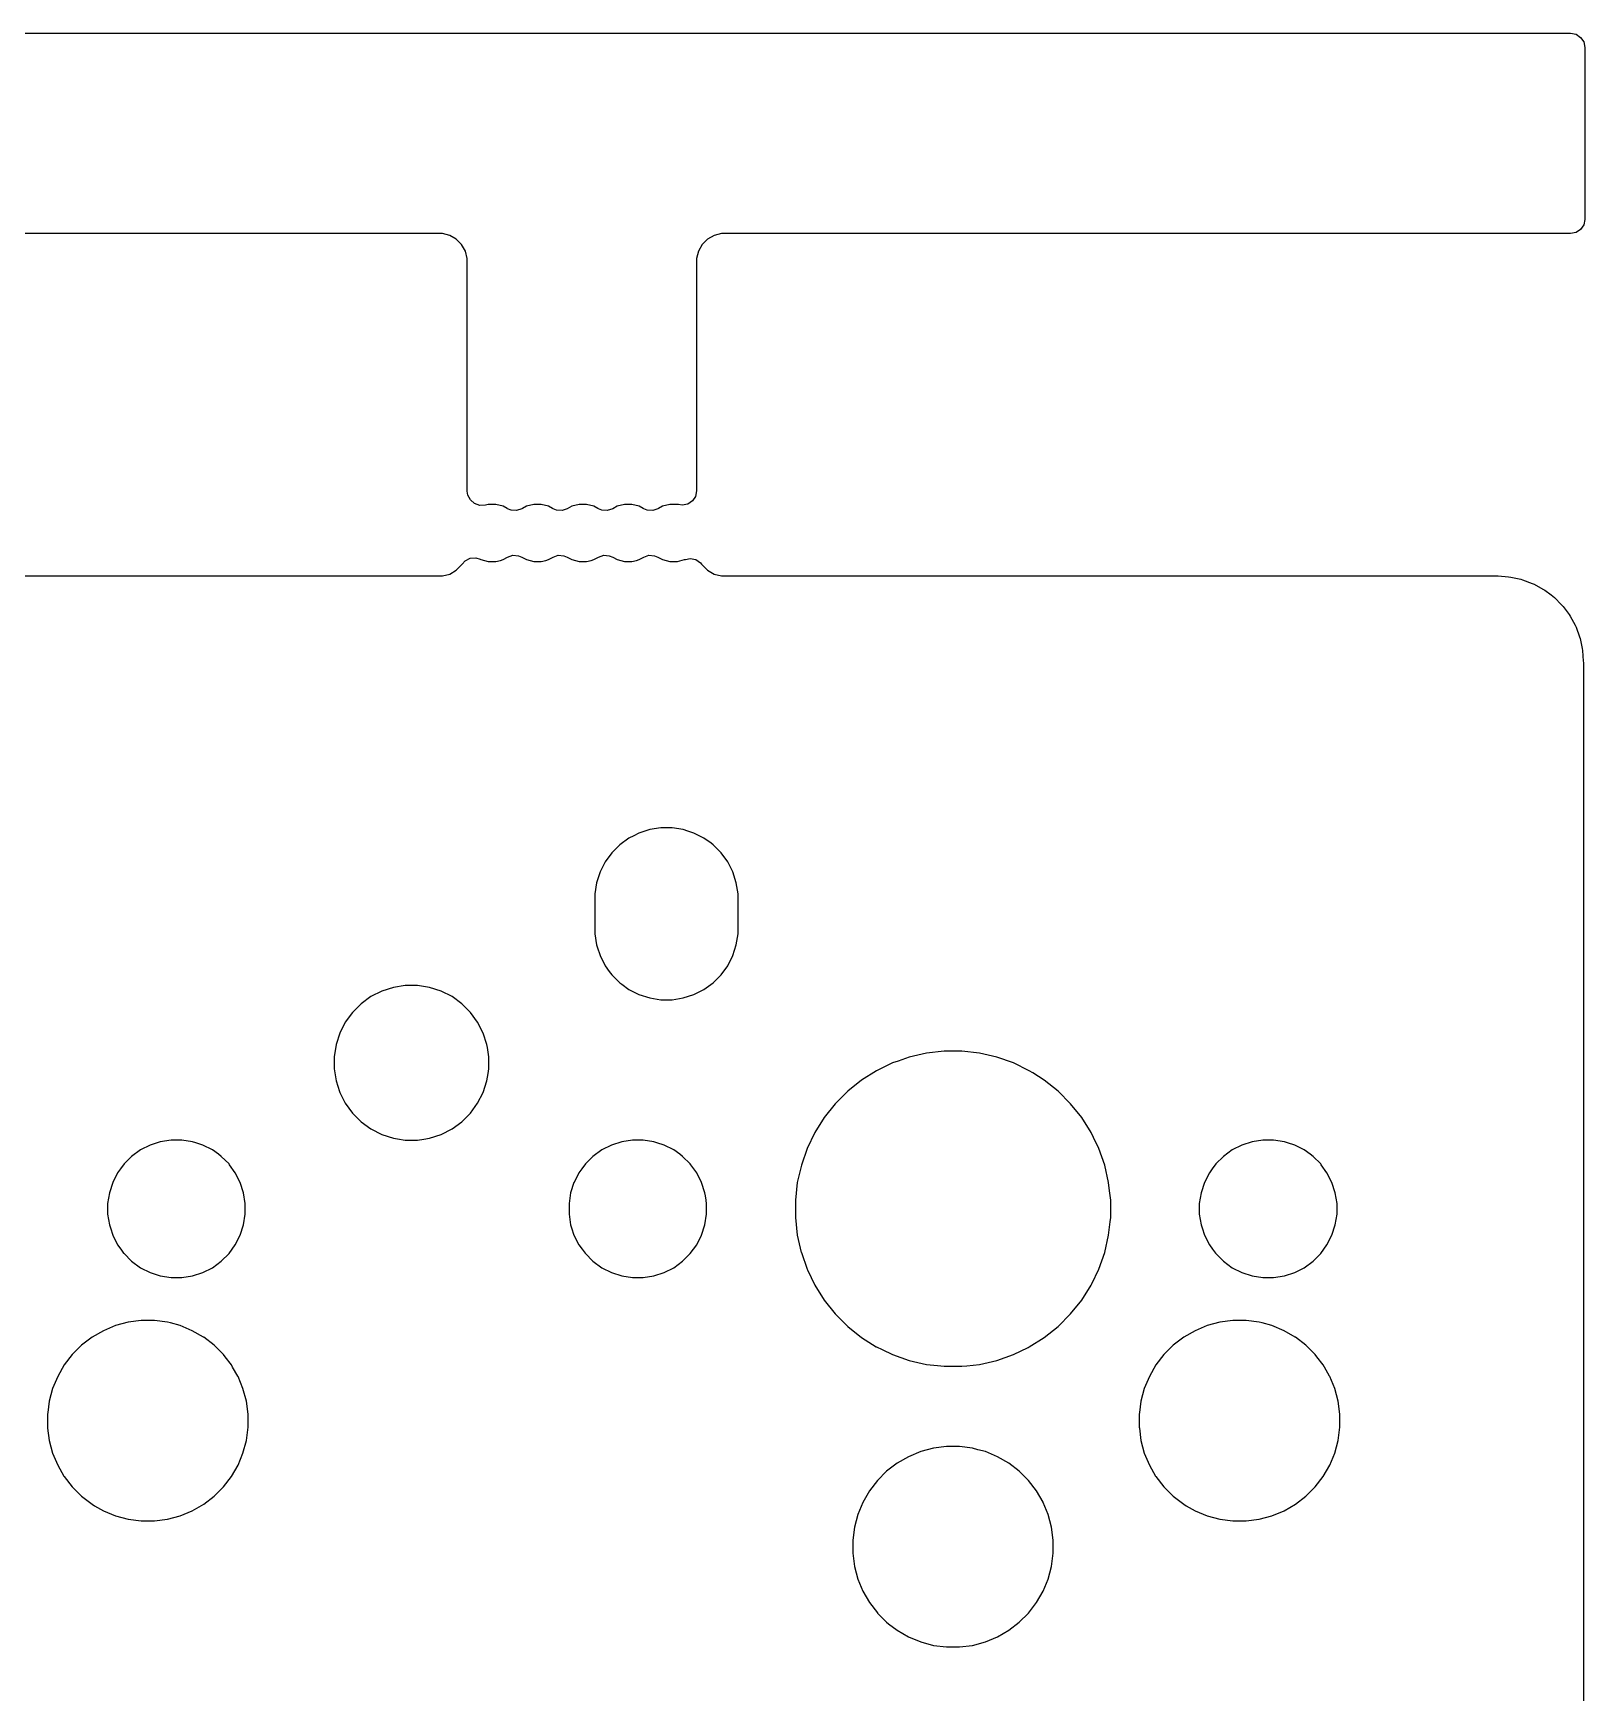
# Model space of a CAD drawing. Header units: inches. Extents: x 2.6 to 14.2, y -7.9 to -3.5.
# Drawn here: x 13.136 to 14.202, y -4.593 to -3.452 of the extents above; entities that cross this region are included whole.
import ezdxf

# ---------------------------------------------------------------- set-up
doc = ezdxf.new("R2010")
doc.units = ezdxf.units.IN
doc.header["$MEASUREMENT"] = 0
doc.layers.add('B.Cu', color=153, linetype='CONTINUOUS', true_color=0x4d7fc4)

msp = doc.modelspace()

# ---------------------------------------------------------------- linework, layer by layer
at = {"layer": 'B.Cu', "linetype": 'CONTINUOUS'}
for p, q in [((2.598, -3.4524), (14.1925, -3.4524)), ((14.1925, -3.4524), (14.1963, -3.4531)), ((14.1963, -3.4531), (14.1994, -3.4552)), ((14.1994, -3.4552), (14.2016, -3.4584)), ((14.2016, -3.4584), (14.2023, -3.4622)), ((14.2023, -3.4622), (14.2023, -3.5803)), ((14.2023, -3.5803), (14.2016, -3.5841)), ((13.4175, -3.5901), (10.4648, -3.5901)), ((13.4225, -3.5914), (13.4175, -3.5901)), ((13.427, -3.594), (13.4225, -3.5914)), ((13.4225, -3.5914), (13.4225, -3.5914)), ((13.4225, -3.5914), (13.4225, -3.5914)), ((13.6042, -3.5914), (13.5997, -3.594)), ((13.6092, -3.5901), (13.6042, -3.5914)), ((13.6042, -3.5914), (13.6042, -3.5914)), ((13.6042, -3.5914), (13.6042, -3.5914)), ((14.1925, -3.5901), (13.6092, -3.5901)), ((14.1963, -3.5894), (14.1925, -3.5901)), ((14.1994, -3.5872), (14.1963, -3.5894)), ((14.2016, -3.5841), (14.1994, -3.5872)), ((13.4307, -3.5977), (13.427, -3.594)), ((13.4333, -3.6022), (13.4307, -3.5977)), ((13.4346, -3.6072), (13.4333, -3.6022)), ((13.4333, -3.6022), (13.4333, -3.6022)), ((13.5934, -3.6022), (13.5921, -3.6072)), ((13.596, -3.5977), (13.5934, -3.6022)), ((13.5997, -3.594), (13.596, -3.5977)), ((13.4346, -3.7672), (13.4346, -3.6072)), ((13.5921, -3.6072), (13.5921, -3.7669)), ((13.435, -3.7698), (13.4346, -3.7672)), ((13.4367, -3.7732), (13.435, -3.7698)), ((13.4395, -3.7757), (13.4367, -3.7732)), ((13.4432, -3.777), (13.4395, -3.7757)), ((13.5892, -3.7738), (13.586, -3.776)), ((13.5913, -3.7707), (13.5892, -3.7738)), ((13.5921, -3.7669), (13.5913, -3.7707)), ((13.447, -3.7767), (13.4432, -3.777)), ((13.449, -3.7762), (13.447, -3.7767)), ((13.4542, -3.7762), (13.449, -3.7762)), ((13.4592, -3.7775), (13.4542, -3.7762)), ((13.462, -3.7791), (13.4592, -3.7775)), ((13.4592, -3.7775), (13.4592, -3.7775)), ((13.4623, -3.7793), (13.462, -3.7791)), ((13.4647, -3.7803), (13.4623, -3.7793)), ((13.4685, -3.7805), (13.4647, -3.7803)), ((13.4721, -3.7793), (13.4685, -3.7805)), ((13.4725, -3.7791), (13.4721, -3.7793)), ((13.4752, -3.7775), (13.4725, -3.7791)), ((13.4802, -3.7762), (13.4752, -3.7775)), ((13.4752, -3.7775), (13.4752, -3.7775)), ((13.4752, -3.7775), (13.4752, -3.7775)), ((13.4854, -3.7762), (13.4802, -3.7762)), ((13.4904, -3.7775), (13.4854, -3.7762)), ((13.4931, -3.7791), (13.4904, -3.7775)), ((13.4904, -3.7775), (13.4904, -3.7775)), ((13.4935, -3.7793), (13.4931, -3.7791)), ((13.4959, -3.7803), (13.4935, -3.7793)), ((13.4997, -3.7805), (13.4959, -3.7803)), ((13.5033, -3.7793), (13.4997, -3.7805)), ((13.5064, -3.7775), (13.5033, -3.7793)), ((13.5114, -3.7762), (13.5064, -3.7775)), ((13.5166, -3.7762), (13.5114, -3.7762)), ((13.5216, -3.7775), (13.5166, -3.7762)), ((13.5243, -3.7791), (13.5216, -3.7775)), ((13.5216, -3.7775), (13.5216, -3.7775)), ((13.5247, -3.7793), (13.5243, -3.7791)), ((13.527, -3.7803), (13.5247, -3.7793)), ((13.5308, -3.7805), (13.527, -3.7803)), ((13.5345, -3.7793), (13.5308, -3.7805)), ((13.5375, -3.7775), (13.5345, -3.7793)), ((13.5426, -3.7762), (13.5375, -3.7775)), ((13.5477, -3.7762), (13.5426, -3.7762)), ((13.5527, -3.7775), (13.5477, -3.7762)), ((13.5527, -3.7775), (13.5527, -3.7775)), ((13.5555, -3.7791), (13.5527, -3.7775)), ((13.5558, -3.7793), (13.5555, -3.7791)), ((13.5582, -3.7803), (13.5558, -3.7793)), ((13.562, -3.7805), (13.5582, -3.7803)), ((13.5656, -3.7793), (13.562, -3.7805)), ((13.566, -3.7791), (13.5656, -3.7793)), ((13.5687, -3.7775), (13.566, -3.7791)), ((13.5737, -3.7762), (13.5687, -3.7775)), ((13.5687, -3.7775), (13.5687, -3.7775)), ((13.5687, -3.7775), (13.5687, -3.7775)), ((13.5789, -3.7762), (13.5737, -3.7762)), ((13.5797, -3.7764), (13.5789, -3.7762)), ((13.5789, -3.7762), (13.5789, -3.7762)), ((13.5823, -3.7767), (13.5797, -3.7764)), ((13.586, -3.776), (13.5823, -3.7767)), ((13.4225, -3.8241), (13.427, -3.8215)), ((13.427, -3.8215), (13.4307, -3.8178)), ((13.4307, -3.8178), (13.4311, -3.8173)), ((13.4307, -3.8178), (13.4307, -3.8178)), ((13.4311, -3.8173), (13.4332, -3.815)), ((13.4311, -3.8173), (13.4311, -3.8173)), ((13.4332, -3.815), (13.4366, -3.8133)), ((13.4366, -3.8133), (13.4404, -3.813)), ((13.4404, -3.813), (13.4434, -3.814)), ((13.4434, -3.814), (13.4434, -3.814)), ((13.4434, -3.814), (13.444, -3.8142)), ((13.444, -3.8142), (13.449, -3.8156)), ((13.449, -3.8156), (13.4542, -3.8156)), ((13.4542, -3.8156), (13.4574, -3.8147)), ((13.4574, -3.8147), (13.4592, -3.8142)), ((13.4592, -3.8142), (13.4623, -3.8125)), ((13.4623, -3.8125), (13.4659, -3.8112)), ((13.4659, -3.8112), (13.4698, -3.8115)), ((13.4698, -3.8115), (13.4721, -3.8125)), ((13.4721, -3.8125), (13.4752, -3.8142)), ((13.4752, -3.8142), (13.4752, -3.8142)), ((13.4752, -3.8142), (13.4752, -3.8142)), ((13.4752, -3.8142), (13.4802, -3.8156)), ((13.4802, -3.8156), (13.4854, -3.8156)), ((13.4854, -3.8156), (13.4886, -3.8147)), ((13.4886, -3.8147), (13.4904, -3.8142)), ((13.4904, -3.8142), (13.4935, -3.8125)), ((13.4935, -3.8125), (13.4971, -3.8112)), ((13.4971, -3.8112), (13.5009, -3.8115)), ((13.5009, -3.8115), (13.5033, -3.8125)), ((13.5033, -3.8125), (13.5064, -3.8142)), ((13.5064, -3.8142), (13.5114, -3.8156)), ((13.5114, -3.8156), (13.5166, -3.8156)), ((13.5166, -3.8156), (13.5198, -3.8147)), ((13.5198, -3.8147), (13.5216, -3.8142)), ((13.5216, -3.8142), (13.5247, -3.8125)), ((13.5247, -3.8125), (13.5283, -3.8112)), ((13.5283, -3.8112), (13.5321, -3.8115)), ((13.5321, -3.8115), (13.5345, -3.8125)), ((13.5345, -3.8125), (13.5375, -3.8142)), ((13.5375, -3.8142), (13.5426, -3.8156)), ((13.5426, -3.8156), (13.5477, -3.8156)), ((13.5477, -3.8156), (13.5509, -3.8147)), ((13.5509, -3.8147), (13.5527, -3.8142)), ((13.5527, -3.8142), (13.5558, -3.8125)), ((13.5558, -3.8125), (13.5594, -3.8112)), ((13.5594, -3.8112), (13.5633, -3.8115)), ((13.5633, -3.8115), (13.5656, -3.8125)), ((13.5656, -3.8125), (13.5687, -3.8142)), ((13.5687, -3.8142), (13.5687, -3.8142)), ((13.5687, -3.8142), (13.5687, -3.8142)), ((13.5687, -3.8142), (13.5737, -3.8156)), ((13.5737, -3.8156), (13.5789, -3.8156)), ((13.5789, -3.8156), (13.5839, -3.8142)), ((13.5839, -3.8142), (13.5839, -3.8142)), ((13.5839, -3.8142), (13.5841, -3.8142)), ((13.5841, -3.8142), (13.5844, -3.8141)), ((13.5844, -3.8141), (13.5845, -3.8141)), ((13.5845, -3.8141), (13.5878, -3.8134)), ((13.5845, -3.8141), (13.5845, -3.8141)), ((13.5878, -3.8134), (13.5916, -3.8142)), ((13.5916, -3.8142), (13.5948, -3.8163)), ((13.5948, -3.8163), (13.5956, -3.8173)), ((13.5956, -3.8173), (13.5956, -3.8173)), ((13.5956, -3.8173), (13.596, -3.8178)), ((13.596, -3.8178), (13.596, -3.8178)), ((13.596, -3.8178), (13.5997, -3.8215)), ((13.5997, -3.8215), (13.6042, -3.8241)), ((12.7185, -3.8254), (13.4175, -3.8254)), ((13.4175, -3.8254), (13.4225, -3.8241)), ((13.6042, -3.8241), (13.6092, -3.8254)), ((13.6092, -3.8254), (14.1397, -3.8254)), ((14.1397, -3.8254), (14.1397, -3.8254)), ((14.1397, -3.8254), (14.142, -3.8254)), ((14.142, -3.8254), (14.1427, -3.8254)), ((14.1427, -3.8254), (14.15, -3.826)), ((14.15, -3.826), (14.1514, -3.8262)), ((14.1514, -3.8262), (14.1583, -3.8277)), ((14.1583, -3.8277), (14.1596, -3.828)), ((14.1596, -3.828), (14.1662, -3.8305)), ((14.1662, -3.8305), (14.1675, -3.8311)), ((14.1675, -3.8311), (14.1736, -3.8344)), ((14.1736, -3.8344), (14.1748, -3.8352)), ((14.1748, -3.8352), (14.1792, -3.8385)), ((14.1792, -3.8385), (14.1804, -3.8394)), ((14.1804, -3.8394), (14.1815, -3.8403)), ((14.1815, -3.8403), (14.1864, -3.8453)), ((14.1864, -3.8453), (14.1874, -3.8464)), ((14.1874, -3.8464), (14.1916, -3.852)), ((14.1916, -3.852), (14.1923, -3.8531)), ((14.1923, -3.8531), (14.1957, -3.8593)), ((14.1957, -3.8593), (14.1963, -3.8606)), ((14.1963, -3.8606), (14.1987, -3.8672)), ((14.1987, -3.8672), (14.1991, -3.8685)), ((14.1991, -3.8685), (14.2006, -3.8754)), ((14.2006, -3.8754), (14.2008, -3.8767)), ((14.2008, -3.8767), (14.2013, -3.8841)), ((14.2013, -3.8841), (14.2014, -3.8848)), ((14.2014, -3.8848), (14.2014, -3.8858)), ((14.2014, -3.8858), (14.2014, -3.887)), ((14.2014, -3.887), (14.2014, -3.887)), ((14.2014, -3.887), (14.2014, -3.8878)), ((14.2014, -3.8878), (14.2014, -6.1341)), ((13.5489, -4.004), (13.5456, -4.0057)), ((13.5525, -4.0022), (13.5489, -4.004)), ((13.5599, -3.9998), (13.5525, -4.0022)), ((13.5525, -4.0022), (13.5525, -4.0022)), ((13.5675, -3.9986), (13.5599, -3.9998)), ((13.5753, -3.9986), (13.5675, -3.9986)), ((13.5675, -3.9986), (13.5675, -3.9986)), ((13.5675, -3.9986), (13.5675, -3.9986)), ((13.583, -3.9998), (13.5753, -3.9986)), ((13.5753, -3.9986), (13.5753, -3.9986)), ((13.5753, -3.9986), (13.5753, -3.9986)), ((13.5861, -4.0008), (13.583, -3.9998)), ((13.583, -3.9998), (13.583, -3.9998)), ((13.583, -3.9998), (13.583, -3.9998)), ((13.5903, -4.0022), (13.5861, -4.0008)), ((13.5972, -4.0057), (13.5903, -4.0022)), ((13.5903, -4.0022), (13.5903, -4.0022)), ((13.5903, -4.0022), (13.5903, -4.0022)), ((13.5903, -4.0022), (13.5903, -4.0022)), ((13.5393, -4.0103), (13.5339, -4.0158)), ((13.5456, -4.0057), (13.5393, -4.0103)), ((13.5456, -4.0057), (13.5456, -4.0057)), ((13.5456, -4.0057), (13.5456, -4.0057)), ((13.5456, -4.0057), (13.5456, -4.0057)), ((13.6021, -4.0092), (13.5972, -4.0057)), ((13.5972, -4.0057), (13.5972, -4.0057)), ((13.5972, -4.0057), (13.5972, -4.0057)), ((13.6035, -4.0103), (13.6021, -4.0092)), ((13.609, -4.0158), (13.6035, -4.0103)), ((13.5293, -4.022), (13.5258, -4.0289)), ((13.5339, -4.0158), (13.5293, -4.022)), ((13.5293, -4.022), (13.5293, -4.022)), ((13.6135, -4.022), (13.609, -4.0158)), ((13.609, -4.0158), (13.609, -4.0158)), ((13.617, -4.0289), (13.6135, -4.022)), ((13.6135, -4.022), (13.6135, -4.022)), ((13.5234, -4.0363), (13.5222, -4.044)), ((13.5258, -4.0289), (13.5234, -4.0363)), ((13.5258, -4.0289), (13.5258, -4.0289)), ((13.6194, -4.0363), (13.617, -4.0289)), ((13.6207, -4.044), (13.6194, -4.0363)), ((13.5222, -4.044), (13.5222, -4.044)), ((13.5222, -4.044), (13.5222, -4.0714)), ((13.6207, -4.0714), (13.6207, -4.044)), ((13.5222, -4.0714), (13.5222, -4.0714)), ((13.5222, -4.0714), (13.5234, -4.079)), ((13.6194, -4.079), (13.6207, -4.0714)), ((13.5234, -4.079), (13.5234, -4.079)), ((13.5234, -4.079), (13.5239, -4.0804)), ((13.5239, -4.0804), (13.5258, -4.0864)), ((13.617, -4.0864), (13.6194, -4.079)), ((13.5258, -4.0864), (13.5258, -4.0864)), ((13.5258, -4.0864), (13.5293, -4.0933)), ((13.5293, -4.0933), (13.5293, -4.0933)), ((13.5293, -4.0933), (13.5293, -4.0933)), ((13.5293, -4.0933), (13.5321, -4.0972)), ((13.609, -4.0996), (13.6135, -4.0933)), ((13.6135, -4.0933), (13.617, -4.0864)), ((13.5321, -4.0972), (13.5339, -4.0996)), ((13.5339, -4.0996), (13.5393, -4.1051)), ((13.5393, -4.1051), (13.5407, -4.106)), ((13.5407, -4.106), (13.5456, -4.1096)), ((13.5972, -4.1096), (13.6035, -4.1051)), ((13.6035, -4.1051), (13.609, -4.0996)), ((13.3684, -4.1146), (13.3616, -4.1195)), ((13.3758, -4.1108), (13.3684, -4.1146)), ((13.3838, -4.1082), (13.3758, -4.1108)), ((13.392, -4.1069), (13.3838, -4.1082)), ((13.4004, -4.1069), (13.392, -4.1069)), ((13.392, -4.1069), (13.392, -4.1069)), ((13.4087, -4.1082), (13.4004, -4.1069)), ((13.4004, -4.1069), (13.4004, -4.1069)), ((13.4166, -4.1108), (13.4087, -4.1082)), ((13.4241, -4.1146), (13.4166, -4.1108)), ((13.4166, -4.1108), (13.4166, -4.1108)), ((13.4166, -4.1108), (13.4166, -4.1108)), ((13.4309, -4.1195), (13.4241, -4.1146)), ((13.5456, -4.1096), (13.5456, -4.1096)), ((13.5456, -4.1096), (13.5525, -4.1131)), ((13.5525, -4.1131), (13.5599, -4.1155)), ((13.5599, -4.1155), (13.5675, -4.1168)), ((13.5675, -4.1168), (13.5675, -4.1168)), ((13.5675, -4.1168), (13.5753, -4.1168)), ((13.5753, -4.1168), (13.583, -4.1155)), ((13.5753, -4.1168), (13.5753, -4.1168)), ((13.583, -4.1155), (13.5903, -4.1131)), ((13.5903, -4.1131), (13.5972, -4.1096)), ((13.3557, -4.1254), (13.3508, -4.1322)), ((13.3616, -4.1195), (13.3557, -4.1254)), ((13.4368, -4.1254), (13.4309, -4.1195)), ((13.4417, -4.1322), (13.4368, -4.1254)), ((13.347, -4.1396), (13.3444, -4.1476)), ((13.3508, -4.1322), (13.347, -4.1396)), ((13.4455, -4.1396), (13.4417, -4.1322)), ((13.4481, -4.1476), (13.4455, -4.1396)), ((13.3444, -4.1476), (13.3431, -4.1559)), ((13.4484, -4.1496), (13.4481, -4.1476)), ((13.4494, -4.1559), (13.4484, -4.1496)), ((13.7622, -4.1521), (13.7501, -4.1535)), ((13.7744, -4.1521), (13.7622, -4.1521)), ((13.7622, -4.1521), (13.7622, -4.1521)), ((13.7864, -4.1535), (13.7744, -4.1521)), ((13.7744, -4.1521), (13.7744, -4.1521)), ((13.3431, -4.1559), (13.3431, -4.1642)), ((13.4494, -4.1642), (13.4494, -4.1559)), ((13.4494, -4.1559), (13.4494, -4.1559)), ((13.7268, -4.1602), (13.7158, -4.1655)), ((13.7306, -4.1589), (13.7268, -4.1602)), ((13.7268, -4.1602), (13.7268, -4.1602)), ((13.7268, -4.1602), (13.7268, -4.1602)), ((13.7382, -4.1562), (13.7306, -4.1589)), ((13.7501, -4.1535), (13.7382, -4.1562)), ((13.7983, -4.1562), (13.7864, -4.1535)), ((13.8098, -4.1602), (13.7983, -4.1562)), ((13.7983, -4.1562), (13.7983, -4.1562)), ((13.7983, -4.1562), (13.7983, -4.1562)), ((13.8207, -4.1655), (13.8098, -4.1602)), ((13.8098, -4.1602), (13.8098, -4.1602)), ((13.3431, -4.1642), (13.3444, -4.1725)), ((13.3444, -4.1725), (13.3467, -4.1797)), ((13.4455, -4.1804), (13.4481, -4.1725)), ((13.4481, -4.1725), (13.4489, -4.1674)), ((13.4489, -4.1674), (13.4494, -4.1642)), ((13.4494, -4.1642), (13.4494, -4.1642)), ((13.7055, -4.172), (13.696, -4.1796)), ((13.7158, -4.1655), (13.7055, -4.172)), ((13.7055, -4.172), (13.7055, -4.172)), ((13.8231, -4.167), (13.8207, -4.1655)), ((13.831, -4.172), (13.8231, -4.167)), ((13.8405, -4.1796), (13.831, -4.172)), ((13.3467, -4.1797), (13.347, -4.1804)), ((13.347, -4.1804), (13.3508, -4.1879)), ((13.4417, -4.1879), (13.4455, -4.1804)), ((13.696, -4.1796), (13.6874, -4.1882)), ((13.696, -4.1796), (13.696, -4.1796)), ((13.8491, -4.1882), (13.8405, -4.1796)), ((13.3508, -4.1879), (13.3557, -4.1947)), ((13.3557, -4.1947), (13.3616, -4.2006)), ((13.4309, -4.2006), (13.4368, -4.1947)), ((13.4368, -4.1947), (13.4417, -4.1879)), ((13.6798, -4.1977), (13.6733, -4.208)), ((13.6874, -4.1882), (13.6798, -4.1977)), ((13.6798, -4.1977), (13.6798, -4.1977)), ((13.6874, -4.1882), (13.6874, -4.1882)), ((13.8567, -4.1977), (13.8491, -4.1882)), ((13.8632, -4.2079), (13.8567, -4.1977)), ((13.3616, -4.2006), (13.3684, -4.2055)), ((13.3684, -4.2055), (13.3758, -4.2093)), ((13.3758, -4.2093), (13.3838, -4.2119)), ((13.4087, -4.2119), (13.4166, -4.2093)), ((13.4166, -4.2093), (13.4241, -4.2055)), ((13.4241, -4.2055), (13.4309, -4.2006)), ((13.6733, -4.208), (13.6681, -4.2189)), ((13.8632, -4.208), (13.8632, -4.2079)), ((13.8648, -4.2114), (13.8632, -4.208)), ((13.21, -4.22), (13.204, -4.2244)), ((13.2167, -4.2166), (13.21, -4.22)), ((13.21, -4.22), (13.21, -4.22)), ((13.2237, -4.2143), (13.2167, -4.2166)), ((13.2167, -4.2166), (13.2167, -4.2166)), ((13.2167, -4.2166), (13.2167, -4.2166)), ((13.2311, -4.2132), (13.2237, -4.2143)), ((13.2385, -4.2132), (13.2311, -4.2132)), ((13.2311, -4.2132), (13.2311, -4.2132)), ((13.2311, -4.2132), (13.2311, -4.2132)), ((13.2459, -4.2143), (13.2385, -4.2132)), ((13.2385, -4.2132), (13.2385, -4.2132)), ((13.2385, -4.2132), (13.2385, -4.2132)), ((13.248, -4.215), (13.2459, -4.2143)), ((13.2459, -4.2143), (13.2459, -4.2143)), ((13.2459, -4.2143), (13.2459, -4.2143)), ((13.253, -4.2166), (13.248, -4.215)), ((13.2596, -4.22), (13.253, -4.2166)), ((13.253, -4.2166), (13.253, -4.2166)), ((13.253, -4.2166), (13.253, -4.2166)), ((13.2636, -4.2229), (13.2596, -4.22)), ((13.3838, -4.2119), (13.3867, -4.2124)), ((13.3867, -4.2124), (13.392, -4.2132)), ((13.392, -4.2132), (13.392, -4.2132)), ((13.392, -4.2132), (13.392, -4.2132)), ((13.392, -4.2132), (13.392, -4.2132)), ((13.392, -4.2132), (13.4004, -4.2132)), ((13.4004, -4.2132), (13.4047, -4.2125)), ((13.4004, -4.2132), (13.4004, -4.2132)), ((13.4004, -4.2132), (13.4004, -4.2132)), ((13.4004, -4.2132), (13.4004, -4.2132)), ((13.4047, -4.2125), (13.4087, -4.2119)), ((13.527, -4.22), (13.5209, -4.2244)), ((13.5336, -4.2166), (13.527, -4.22)), ((13.527, -4.22), (13.527, -4.22)), ((13.5407, -4.2143), (13.5336, -4.2166)), ((13.5336, -4.2166), (13.5336, -4.2166)), ((13.5336, -4.2166), (13.5336, -4.2166)), ((13.548, -4.2132), (13.5407, -4.2143)), ((13.5555, -4.2132), (13.548, -4.2132)), ((13.548, -4.2132), (13.548, -4.2132)), ((13.548, -4.2132), (13.548, -4.2132)), ((13.5628, -4.2143), (13.5555, -4.2132)), ((13.5555, -4.2132), (13.5555, -4.2132)), ((13.5555, -4.2132), (13.5555, -4.2132)), ((13.5649, -4.215), (13.5628, -4.2143)), ((13.5628, -4.2143), (13.5628, -4.2143)), ((13.5628, -4.2143), (13.5628, -4.2143)), ((13.5699, -4.2166), (13.5649, -4.215)), ((13.5765, -4.22), (13.5699, -4.2166)), ((13.5699, -4.2166), (13.5699, -4.2166)), ((13.5699, -4.2166), (13.5699, -4.2166)), ((13.5805, -4.2229), (13.5765, -4.22)), ((13.6681, -4.2189), (13.6641, -4.2304)), ((13.6681, -4.2189), (13.6681, -4.2189)), ((13.8685, -4.2189), (13.8648, -4.2114)), ((13.8725, -4.2304), (13.8685, -4.2189)), ((13.96, -4.22), (13.954, -4.2244)), ((13.9667, -4.2166), (13.96, -4.22)), ((13.96, -4.22), (13.96, -4.22)), ((13.9737, -4.2143), (13.9667, -4.2166)), ((13.9667, -4.2166), (13.9667, -4.2166)), ((13.9667, -4.2166), (13.9667, -4.2166)), ((13.9811, -4.2132), (13.9737, -4.2143)), ((13.9885, -4.2132), (13.9811, -4.2132)), ((13.9811, -4.2132), (13.9811, -4.2132)), ((13.9811, -4.2132), (13.9811, -4.2132)), ((13.9959, -4.2143), (13.9885, -4.2132)), ((13.9885, -4.2132), (13.9885, -4.2132)), ((13.9885, -4.2132), (13.9885, -4.2132)), ((13.998, -4.215), (13.9959, -4.2143)), ((13.9959, -4.2143), (13.9959, -4.2143)), ((13.9959, -4.2143), (13.9959, -4.2143)), ((14.003, -4.2166), (13.998, -4.215)), ((14.0096, -4.22), (14.003, -4.2166)), ((14.003, -4.2166), (14.003, -4.2166)), ((14.003, -4.2166), (14.003, -4.2166)), ((14.0136, -4.2229), (14.0096, -4.22)), ((13.1988, -4.2296), (13.1963, -4.233)), ((13.204, -4.2244), (13.1988, -4.2296)), ((13.2656, -4.2244), (13.2636, -4.2229)), ((13.2709, -4.2296), (13.2656, -4.2244)), ((13.2656, -4.2244), (13.2656, -4.2244)), ((13.2656, -4.2244), (13.2656, -4.2244)), ((13.2712, -4.2301), (13.2709, -4.2296)), ((13.2709, -4.2296), (13.2709, -4.2296)), ((13.2709, -4.2296), (13.2709, -4.2296)), ((13.2752, -4.2357), (13.2712, -4.2301)), ((13.5157, -4.2296), (13.5132, -4.233)), ((13.5209, -4.2244), (13.5157, -4.2296)), ((13.5825, -4.2244), (13.5805, -4.2229)), ((13.5878, -4.2296), (13.5825, -4.2244)), ((13.5825, -4.2244), (13.5825, -4.2244)), ((13.5825, -4.2244), (13.5825, -4.2244)), ((13.5881, -4.2301), (13.5878, -4.2296)), ((13.5878, -4.2296), (13.5878, -4.2296)), ((13.5878, -4.2296), (13.5878, -4.2296)), ((13.5922, -4.2357), (13.5881, -4.2301)), ((13.6641, -4.2304), (13.6613, -4.2423)), ((13.8752, -4.2423), (13.8725, -4.2304)), ((13.9488, -4.2296), (13.9463, -4.233)), ((13.954, -4.2244), (13.9488, -4.2296)), ((14.0156, -4.2244), (14.0136, -4.2229)), ((14.0209, -4.2296), (14.0156, -4.2244)), ((14.0156, -4.2244), (14.0156, -4.2244)), ((14.0156, -4.2244), (14.0156, -4.2244)), ((14.0212, -4.2301), (14.0209, -4.2296)), ((14.0209, -4.2296), (14.0209, -4.2296)), ((14.0209, -4.2296), (14.0209, -4.2296)), ((14.0252, -4.2357), (14.0212, -4.2301)), ((13.191, -4.2423), (13.1887, -4.2494)), ((13.1944, -4.2357), (13.191, -4.2423)), ((13.191, -4.2423), (13.191, -4.2423)), ((13.1963, -4.233), (13.1944, -4.2357)), ((13.2786, -4.2423), (13.2752, -4.2357)), ((13.2809, -4.2494), (13.2786, -4.2423)), ((13.5079, -4.2423), (13.5056, -4.2494)), ((13.508, -4.2423), (13.5079, -4.2423)), ((13.5113, -4.2357), (13.508, -4.2423)), ((13.5132, -4.233), (13.5113, -4.2357)), ((13.5955, -4.2423), (13.5922, -4.2357)), ((13.5978, -4.2494), (13.5955, -4.2423)), ((13.6613, -4.2423), (13.66, -4.2544)), ((13.8759, -4.2481), (13.8752, -4.2423)), ((13.941, -4.2423), (13.9387, -4.2494)), ((13.9444, -4.2357), (13.941, -4.2423)), ((13.941, -4.2423), (13.941, -4.2423)), ((13.9463, -4.233), (13.9444, -4.2357)), ((14.0286, -4.2423), (14.0252, -4.2357)), ((14.0309, -4.2494), (14.0286, -4.2423)), ((13.1887, -4.2494), (13.1875, -4.2567)), ((13.2821, -4.2567), (13.2809, -4.2494)), ((13.5056, -4.2494), (13.5045, -4.2567)), ((13.5982, -4.2515), (13.5978, -4.2494)), ((13.5986, -4.2544), (13.5982, -4.2515)), ((13.5988, -4.2556), (13.5986, -4.2544)), ((13.66, -4.2544), (13.66, -4.2665)), ((13.8766, -4.2544), (13.8759, -4.2481)), ((13.8766, -4.2567), (13.8766, -4.2544)), ((13.8766, -4.2544), (13.8766, -4.2544)), ((13.9387, -4.2494), (13.9375, -4.2567)), ((14.0321, -4.2567), (14.0309, -4.2494)), ((13.1875, -4.2567), (13.1875, -4.2567)), ((13.1875, -4.2567), (13.1875, -4.2642)), ((13.1875, -4.2642), (13.1875, -4.2642)), ((13.1875, -4.2642), (13.1887, -4.2715)), ((13.2809, -4.2715), (13.2821, -4.2642)), ((13.2821, -4.2642), (13.2821, -4.2567)), ((13.2821, -4.2567), (13.2821, -4.2567)), ((13.5045, -4.2567), (13.5045, -4.2567)), ((13.5045, -4.2567), (13.5045, -4.2642)), ((13.5045, -4.2642), (13.5045, -4.2642)), ((13.5045, -4.2642), (13.5056, -4.2715)), ((13.5978, -4.2715), (13.599, -4.2642)), ((13.5989, -4.2562), (13.5988, -4.2556)), ((13.599, -4.2567), (13.5989, -4.2562)), ((13.599, -4.2642), (13.599, -4.2567)), ((13.8766, -4.2665), (13.8766, -4.2567)), ((13.9375, -4.2567), (13.9375, -4.2567)), ((13.9375, -4.2567), (13.9375, -4.2642)), ((13.9375, -4.2642), (13.9375, -4.2642)), ((13.9375, -4.2642), (13.9387, -4.2715)), ((14.0309, -4.2715), (14.0321, -4.2642)), ((14.0321, -4.2642), (14.0321, -4.2567)), ((13.1887, -4.2715), (13.1887, -4.2715)), ((13.1887, -4.2715), (13.1894, -4.2736)), ((13.1894, -4.2736), (13.191, -4.2785)), ((13.2786, -4.2786), (13.2809, -4.2715)), ((13.5056, -4.2715), (13.5056, -4.2715)), ((13.5056, -4.2715), (13.5063, -4.2736)), ((13.5063, -4.2736), (13.5079, -4.2785)), ((13.5955, -4.2786), (13.5978, -4.2715)), ((13.66, -4.2665), (13.6613, -4.2786)), ((13.8752, -4.2786), (13.8762, -4.2694)), ((13.8762, -4.2694), (13.8766, -4.2665)), ((13.8766, -4.2665), (13.8766, -4.2665)), ((13.9387, -4.2715), (13.9387, -4.2715)), ((13.9387, -4.2715), (13.9394, -4.2736)), ((13.9394, -4.2736), (13.941, -4.2785)), ((14.0286, -4.2786), (14.0309, -4.2715)), ((13.191, -4.2785), (13.191, -4.2786)), ((13.191, -4.2786), (13.1944, -4.2852)), ((13.1944, -4.2852), (13.1965, -4.2882)), ((13.1965, -4.2882), (13.1985, -4.2909)), ((13.2709, -4.2912), (13.2752, -4.2852)), ((13.2752, -4.2852), (13.2786, -4.2786)), ((13.5079, -4.2785), (13.5079, -4.2786)), ((13.5079, -4.2786), (13.5113, -4.2852)), ((13.5113, -4.2852), (13.5135, -4.2882)), ((13.5135, -4.2882), (13.5155, -4.2909)), ((13.5878, -4.2912), (13.5922, -4.2852)), ((13.5922, -4.2852), (13.5955, -4.2786)), ((13.6613, -4.2786), (13.664, -4.2904)), ((13.8725, -4.2905), (13.8752, -4.2786)), ((13.941, -4.2785), (13.941, -4.2786)), ((13.941, -4.2786), (13.9444, -4.2852)), ((13.9444, -4.2852), (13.9465, -4.2882)), ((13.9465, -4.2882), (13.9485, -4.2909)), ((14.0209, -4.2912), (14.0252, -4.2852)), ((14.0252, -4.2852), (14.0286, -4.2786)), ((13.1985, -4.2909), (13.1988, -4.2912)), ((13.1988, -4.2912), (13.204, -4.2965)), ((13.204, -4.2965), (13.21, -4.3009)), ((13.2596, -4.3009), (13.2656, -4.2965)), ((13.2656, -4.2965), (13.2709, -4.2912)), ((13.5155, -4.2909), (13.5157, -4.2912)), ((13.5157, -4.2912), (13.5209, -4.2965)), ((13.5209, -4.2965), (13.527, -4.3009)), ((13.5765, -4.3009), (13.5825, -4.2965)), ((13.5825, -4.2965), (13.5878, -4.2912)), ((13.664, -4.2904), (13.6641, -4.2905)), ((13.6641, -4.2905), (13.6681, -4.3019)), ((13.8685, -4.3019), (13.8725, -4.2905)), ((13.9485, -4.2909), (13.9488, -4.2912)), ((13.9488, -4.2912), (13.954, -4.2965)), ((13.954, -4.2965), (13.96, -4.3009)), ((14.0096, -4.3009), (14.0156, -4.2965)), ((14.0156, -4.2965), (14.0209, -4.2912)), ((13.21, -4.3009), (13.2167, -4.3042)), ((13.2167, -4.3042), (13.2237, -4.3065)), ((13.2237, -4.3065), (13.2311, -4.3077)), ((13.2311, -4.3077), (13.2311, -4.3077)), ((13.2311, -4.3077), (13.2385, -4.3077)), ((13.2385, -4.3077), (13.2459, -4.3065)), ((13.2385, -4.3077), (13.2385, -4.3077)), ((13.2459, -4.3065), (13.253, -4.3042)), ((13.253, -4.3042), (13.2596, -4.3009)), ((13.527, -4.3009), (13.5336, -4.3042)), ((13.5336, -4.3042), (13.5407, -4.3065)), ((13.5407, -4.3065), (13.548, -4.3077)), ((13.548, -4.3077), (13.548, -4.3077)), ((13.548, -4.3077), (13.5555, -4.3077)), ((13.5555, -4.3077), (13.5628, -4.3065)), ((13.5555, -4.3077), (13.5555, -4.3077)), ((13.5628, -4.3065), (13.5699, -4.3042)), ((13.5699, -4.3042), (13.5765, -4.3009)), ((13.6681, -4.3019), (13.6683, -4.3024)), ((13.6683, -4.3024), (13.6733, -4.3129)), ((13.8632, -4.3129), (13.8636, -4.312)), ((13.8636, -4.312), (13.8685, -4.3019)), ((13.96, -4.3009), (13.9667, -4.3042)), ((13.9667, -4.3042), (13.9737, -4.3065)), ((13.9737, -4.3065), (13.9811, -4.3077)), ((13.9811, -4.3077), (13.9811, -4.3077)), ((13.9811, -4.3077), (13.9885, -4.3077)), ((13.9885, -4.3077), (13.9959, -4.3065)), ((13.9885, -4.3077), (13.9885, -4.3077)), ((13.9959, -4.3065), (14.003, -4.3042)), ((14.003, -4.3042), (14.0096, -4.3009)), ((13.6733, -4.3129), (13.6733, -4.3129)), ((13.6733, -4.3129), (13.6798, -4.3232)), ((13.6798, -4.3232), (13.6874, -4.3327)), ((13.8491, -4.3327), (13.8567, -4.3232)), ((13.8567, -4.3232), (13.8632, -4.3129)), ((13.8632, -4.3129), (13.8632, -4.3129)), ((13.6874, -4.3327), (13.696, -4.3413)), ((13.8405, -4.3413), (13.8491, -4.3327)), ((13.1846, -4.3442), (13.1768, -4.3487)), ((13.1929, -4.3407), (13.1846, -4.3442)), ((13.1846, -4.3442), (13.1846, -4.3442)), ((13.2016, -4.3384), (13.1929, -4.3407)), ((13.2106, -4.3372), (13.2016, -4.3384)), ((13.2196, -4.3372), (13.2106, -4.3372)), ((13.2286, -4.3384), (13.2196, -4.3372)), ((13.2306, -4.3389), (13.2286, -4.3384)), ((13.2286, -4.3384), (13.2286, -4.3384)), ((13.2286, -4.3384), (13.2286, -4.3384)), ((13.2373, -4.3407), (13.2306, -4.3389)), ((13.2457, -4.3442), (13.2373, -4.3407)), ((13.2534, -4.3486), (13.2457, -4.3442)), ((13.2457, -4.3442), (13.2457, -4.3442)), ((13.696, -4.3413), (13.7055, -4.3489)), ((13.831, -4.3489), (13.8405, -4.3413)), ((13.9346, -4.3442), (13.9268, -4.3487)), ((13.9429, -4.3407), (13.9346, -4.3442)), ((13.9346, -4.3442), (13.9346, -4.3442)), ((13.9516, -4.3384), (13.9429, -4.3407)), ((13.9606, -4.3372), (13.9516, -4.3384)), ((13.9696, -4.3372), (13.9606, -4.3372)), ((13.9786, -4.3384), (13.9696, -4.3372)), ((13.9806, -4.3389), (13.9786, -4.3384)), ((13.9786, -4.3384), (13.9786, -4.3384)), ((13.9786, -4.3384), (13.9786, -4.3384)), ((13.9873, -4.3407), (13.9806, -4.3389)), ((13.9957, -4.3442), (13.9873, -4.3407)), ((14.0034, -4.3486), (13.9957, -4.3442)), ((13.9957, -4.3442), (13.9957, -4.3442)), ((13.1696, -4.3542), (13.1632, -4.3606)), ((13.1768, -4.3487), (13.1696, -4.3542)), ((13.1768, -4.3487), (13.1768, -4.3487)), ((13.2535, -4.3487), (13.2534, -4.3486)), ((13.2607, -4.3542), (13.2535, -4.3487)), ((13.2535, -4.3487), (13.2535, -4.3487)), ((13.2535, -4.3487), (13.2535, -4.3487)), ((13.267, -4.3606), (13.2607, -4.3542)), ((13.2607, -4.3542), (13.2607, -4.3542)), ((13.2607, -4.3542), (13.2607, -4.3542)), ((13.7055, -4.3489), (13.7156, -4.3552)), ((13.7156, -4.3552), (13.7158, -4.3554)), ((13.7158, -4.3554), (13.7196, -4.3572)), ((13.7196, -4.3572), (13.7268, -4.3606)), ((13.8098, -4.3606), (13.8199, -4.3557)), ((13.8199, -4.3557), (13.8207, -4.3554)), ((13.8207, -4.3554), (13.831, -4.3489)), ((13.8207, -4.3554), (13.8207, -4.3554)), ((13.8207, -4.3554), (13.8207, -4.3554)), ((13.9196, -4.3542), (13.9132, -4.3606)), ((13.9268, -4.3487), (13.9196, -4.3542)), ((13.9268, -4.3487), (13.9268, -4.3487)), ((14.0035, -4.3487), (14.0034, -4.3486)), ((14.0107, -4.3542), (14.0035, -4.3487)), ((14.0035, -4.3487), (14.0035, -4.3487)), ((14.0035, -4.3487), (14.0035, -4.3487)), ((14.017, -4.3606), (14.0107, -4.3542)), ((14.0107, -4.3542), (14.0107, -4.3542)), ((14.0107, -4.3542), (14.0107, -4.3542)), ((13.1577, -4.3677), (13.1532, -4.3756)), ((13.1632, -4.3606), (13.1577, -4.3677)), ((13.1577, -4.3677), (13.1577, -4.3677)), ((13.2683, -4.3622), (13.267, -4.3606)), ((13.267, -4.3606), (13.267, -4.3606)), ((13.267, -4.3606), (13.267, -4.3606)), ((13.2725, -4.3677), (13.2683, -4.3622)), ((13.2734, -4.3693), (13.2725, -4.3677)), ((13.7268, -4.3606), (13.7382, -4.3647)), ((13.7382, -4.3647), (13.7501, -4.3674)), ((13.7501, -4.3674), (13.7577, -4.3682)), ((13.7577, -4.3682), (13.7622, -4.3687)), ((13.7622, -4.3687), (13.7622, -4.3687)), ((13.7622, -4.3687), (13.7744, -4.3687)), ((13.7744, -4.3687), (13.7778, -4.3683)), ((13.7744, -4.3687), (13.7744, -4.3687)), ((13.7778, -4.3683), (13.7864, -4.3674)), ((13.7864, -4.3674), (13.7983, -4.3647)), ((13.7983, -4.3647), (13.8098, -4.3606)), ((13.9077, -4.3677), (13.9032, -4.3756)), ((13.9132, -4.3606), (13.9077, -4.3677)), ((13.9077, -4.3677), (13.9077, -4.3677)), ((14.0183, -4.3622), (14.017, -4.3606)), ((14.017, -4.3606), (14.017, -4.3606)), ((14.017, -4.3606), (14.017, -4.3606)), ((14.0225, -4.3677), (14.0183, -4.3622)), ((14.0234, -4.3693), (14.0225, -4.3677)), ((13.1532, -4.3756), (13.1497, -4.3839)), ((13.1532, -4.3756), (13.1532, -4.3756)), ((13.277, -4.3755), (13.2734, -4.3693)), ((13.2771, -4.3756), (13.277, -4.3755)), ((13.2805, -4.3839), (13.2771, -4.3756)), ((13.9032, -4.3756), (13.8997, -4.3839)), ((13.9032, -4.3756), (13.9032, -4.3756)), ((14.027, -4.3755), (14.0234, -4.3693)), ((14.0271, -4.3756), (14.027, -4.3755)), ((14.0305, -4.3839), (14.0271, -4.3756)), ((13.1497, -4.3839), (13.1474, -4.3926)), ((13.2829, -4.3926), (13.2805, -4.3839)), ((13.8997, -4.3839), (13.8974, -4.3926)), ((14.0329, -4.3926), (14.0305, -4.3839)), ((13.1464, -4.4004), (13.1462, -4.4016)), ((13.1462, -4.4016), (13.1462, -4.4106)), ((13.1474, -4.3926), (13.1464, -4.4004)), ((13.284, -4.4016), (13.2829, -4.3926)), ((13.284, -4.4106), (13.284, -4.4016)), ((13.8964, -4.4004), (13.8962, -4.4016)), ((13.8962, -4.4016), (13.8962, -4.4106)), ((13.8974, -4.3926), (13.8964, -4.4004)), ((14.034, -4.4016), (14.0329, -4.3926)), ((14.034, -4.4106), (14.034, -4.4016)), ((13.1462, -4.4106), (13.1463, -4.4112)), ((13.1463, -4.4112), (13.1474, -4.4196)), ((13.2829, -4.4196), (13.284, -4.4106)), ((13.8962, -4.4106), (13.8963, -4.4112)), ((13.8963, -4.4112), (13.8974, -4.4196)), ((14.0329, -4.4196), (14.034, -4.4106)), ((13.1474, -4.4196), (13.1497, -4.4283)), ((13.2805, -4.4283), (13.2829, -4.4196)), ((13.7548, -4.425), (13.7461, -4.4273)), ((13.7638, -4.4238), (13.7548, -4.425)), ((13.7728, -4.4238), (13.7638, -4.4238)), ((13.7817, -4.425), (13.7728, -4.4238)), ((13.7854, -4.426), (13.7817, -4.425)), ((13.7817, -4.425), (13.7817, -4.425)), ((13.7817, -4.425), (13.7817, -4.425)), ((13.7905, -4.4273), (13.7854, -4.426)), ((13.8974, -4.4196), (13.8997, -4.4283)), ((14.0305, -4.4283), (14.0329, -4.4196)), ((13.1497, -4.4283), (13.1532, -4.4366)), ((13.1532, -4.4366), (13.1532, -4.4366)), ((13.1532, -4.4366), (13.1575, -4.4442)), ((13.2725, -4.4445), (13.2771, -4.4366)), ((13.2771, -4.4366), (13.2805, -4.4283)), ((13.7299, -4.4353), (13.7227, -4.4408)), ((13.7377, -4.4308), (13.7299, -4.4353)), ((13.7299, -4.4353), (13.7299, -4.4353)), ((13.7461, -4.4273), (13.7377, -4.4308)), ((13.7377, -4.4308), (13.7377, -4.4308)), ((13.7988, -4.4308), (13.7905, -4.4273)), ((13.8066, -4.4353), (13.7988, -4.4308)), ((13.7988, -4.4308), (13.7988, -4.4308)), ((13.8138, -4.4408), (13.8066, -4.4353)), ((13.8066, -4.4353), (13.8066, -4.4353)), ((13.8066, -4.4353), (13.8066, -4.4353)), ((13.8066, -4.4353), (13.8066, -4.4353)), ((13.8997, -4.4283), (13.9032, -4.4366)), ((13.9032, -4.4366), (13.9032, -4.4366)), ((13.9032, -4.4366), (13.9075, -4.4442)), ((14.0225, -4.4445), (14.0271, -4.4366)), ((14.0271, -4.4366), (14.0305, -4.4283)), ((13.1575, -4.4442), (13.1577, -4.4445)), ((13.1577, -4.4445), (13.1577, -4.4445)), ((13.1577, -4.4445), (13.1632, -4.4516)), ((13.267, -4.4516), (13.2725, -4.4445)), ((13.7163, -4.4472), (13.7108, -4.4543)), ((13.7227, -4.4408), (13.7163, -4.4472)), ((13.8202, -4.4472), (13.8138, -4.4408)), ((13.8138, -4.4408), (13.8138, -4.4408)), ((13.8138, -4.4408), (13.8138, -4.4408)), ((13.8257, -4.4543), (13.8202, -4.4472)), ((13.9075, -4.4442), (13.9077, -4.4445)), ((13.9077, -4.4445), (13.9077, -4.4445)), ((13.9077, -4.4445), (13.9132, -4.4516)), ((14.017, -4.4516), (14.0225, -4.4445)), ((13.1632, -4.4516), (13.1632, -4.4516)), ((13.1632, -4.4516), (13.1696, -4.458)), ((13.1696, -4.458), (13.1768, -4.4635)), ((13.2535, -4.4635), (13.2607, -4.458)), ((13.2607, -4.458), (13.267, -4.4516)), ((13.7108, -4.4543), (13.7063, -4.4622)), ((13.7108, -4.4543), (13.7108, -4.4543)), ((13.8302, -4.4621), (13.8257, -4.4543)), ((13.8257, -4.4543), (13.8257, -4.4543)), ((13.9132, -4.4516), (13.9132, -4.4516)), ((13.9132, -4.4516), (13.9196, -4.458)), ((13.9196, -4.458), (13.9268, -4.4635)), ((14.0035, -4.4635), (14.0107, -4.458)), ((14.0107, -4.458), (14.017, -4.4516)), ((13.1768, -4.4635), (13.1784, -4.4645)), ((13.1784, -4.4645), (13.1846, -4.468)), ((13.1846, -4.468), (13.1846, -4.468)), ((13.1846, -4.468), (13.1846, -4.468)), ((13.1846, -4.468), (13.1929, -4.4715)), ((13.1929, -4.4715), (13.2016, -4.4738)), ((13.2286, -4.4738), (13.2373, -4.4715)), ((13.2373, -4.4715), (13.2457, -4.468)), ((13.2457, -4.468), (13.2535, -4.4635)), ((13.7029, -4.4705), (13.7005, -4.4792)), ((13.7063, -4.4622), (13.7029, -4.4705)), ((13.7063, -4.4622), (13.7063, -4.4622)), ((13.8302, -4.4622), (13.8302, -4.4621)), ((13.8337, -4.4705), (13.8302, -4.4622)), ((13.836, -4.4792), (13.8337, -4.4705)), ((13.9268, -4.4635), (13.9284, -4.4645)), ((13.9284, -4.4645), (13.9346, -4.468)), ((13.9346, -4.468), (13.9346, -4.468)), ((13.9346, -4.468), (13.9346, -4.468)), ((13.9346, -4.468), (13.9429, -4.4715)), ((13.9429, -4.4715), (13.9516, -4.4738)), ((13.9786, -4.4738), (13.9873, -4.4715)), ((13.9873, -4.4715), (13.9957, -4.468)), ((13.9957, -4.468), (14.0035, -4.4635)), ((13.2016, -4.4738), (13.2106, -4.475)), ((13.2106, -4.475), (13.2196, -4.475)), ((13.2196, -4.475), (13.2286, -4.4738)), ((13.7005, -4.4792), (13.6994, -4.4882)), ((13.8372, -4.4882), (13.836, -4.4792)), ((13.9516, -4.4738), (13.9606, -4.475)), ((13.9606, -4.475), (13.9696, -4.475)), ((13.9696, -4.475), (13.9786, -4.4738)), ((13.6994, -4.4882), (13.6994, -4.4972)), ((13.8372, -4.4972), (13.8372, -4.4882)), ((13.6994, -4.4972), (13.7005, -4.5062)), ((13.836, -4.5062), (13.8372, -4.4972)), ((13.7005, -4.5062), (13.7029, -4.5149)), ((13.7029, -4.5149), (13.7063, -4.5233)), ((13.8302, -4.5233), (13.8337, -4.5149)), ((13.8337, -4.5149), (13.836, -4.5062)), ((13.7063, -4.5233), (13.7063, -4.5233)), ((13.7063, -4.5233), (13.7108, -4.5311)), ((13.8257, -4.5311), (13.8302, -4.5233)), ((13.7108, -4.5311), (13.7108, -4.5311)), ((13.7108, -4.5311), (13.7108, -4.5311)), ((13.7108, -4.5311), (13.7163, -4.5382)), ((13.7163, -4.5382), (13.7163, -4.5383)), ((13.7163, -4.5383), (13.7227, -4.5446)), ((13.8138, -4.5446), (13.8202, -4.5383)), ((13.8202, -4.5383), (13.8257, -4.5311)), ((13.7227, -4.5446), (13.7227, -4.5446)), ((13.7227, -4.5446), (13.7227, -4.5446)), ((13.7227, -4.5446), (13.724, -4.5456)), ((13.724, -4.5456), (13.7299, -4.5501)), ((13.7299, -4.5501), (13.7299, -4.5501)), ((13.7299, -4.5501), (13.7377, -4.5547)), ((13.7988, -4.5547), (13.8066, -4.5501)), ((13.8066, -4.5501), (13.8138, -4.5446)), ((13.7377, -4.5547), (13.7377, -4.5547)), ((13.7377, -4.5547), (13.7377, -4.5547)), ((13.7377, -4.5547), (13.7461, -4.5581)), ((13.7461, -4.5581), (13.7548, -4.5605)), ((13.7548, -4.5605), (13.7638, -4.5616)), ((13.7638, -4.5616), (13.7728, -4.5616)), ((13.7728, -4.5616), (13.7817, -4.5605)), ((13.7817, -4.5605), (13.7905, -4.5581)), ((13.7905, -4.5581), (13.7988, -4.5547))]:
    msp.add_line(p, q, dxfattribs=at)

doc.saveas('drawing.dxf')
